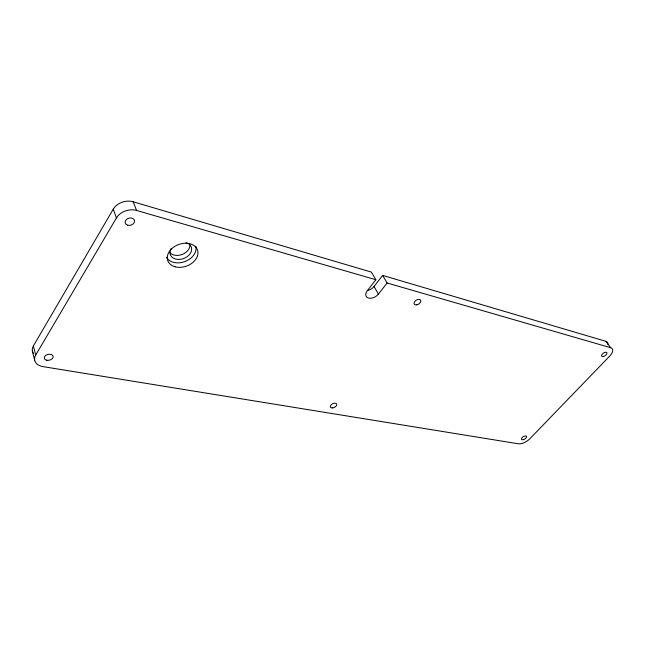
<?xml version="1.0" encoding="UTF-8"?>
<svg xmlns="http://www.w3.org/2000/svg" width="645" height="645" viewBox="0 0 645 645"><rect width="100%" height="100%" fill="white"/><g stroke="black" fill="none" stroke-linecap="round" stroke-linejoin="round"><path stroke-width="0.97" d="M33.371 345.97L113.238 209.173A14.956 11.457 -15.5 0 1 133.184 201.78L371.375 272.093L375.842 279.72L367.142 290.959A7.7 4.95 -30.1 0 0 368.489 298.055A7.7 4.95 -30.1 0 0 378.446 294.096L387.129 282.994L610.702 347.719A9.796 4.838 -34.7 0 1 609.823 355.967L529.787 438.826A9.135 4.378 -31.2 0 1 518.346 443.784L43.126 366.642A14.271 9.369 -12.6 0 1 35.693 355.089L33.371 345.97A14.166 9.385 -12.3 0 0 33.282 353.299M35.693 355.089L116.455 217.937A15.085 11.449 -15.8 0 1 136.563 210.447L375.842 279.72M367.553 290.476A7.651 4.966 -30.1 0 0 374.036 286.501L382.638 275.415L605.881 341.318L610.702 347.719M382.638 275.415L387.129 282.994M374.036 286.501L378.446 294.096M133.184 201.78L136.563 210.447M113.238 209.173L116.455 217.937M32.355 350.993L34.661 360.112M186.123 242.714A11.175 8.175 -19.8 0 1 190.315 253.453A11.175 8.175 -19.8 0 1 175.585 259.056A11.175 8.175 -19.8 0 1 171.264 248.357M189.969 245.068A11.126 8.175 -19.7 0 1 182.172 254.453A11.126 8.175 -19.7 0 1 169.925 252.703M195.814 246.293A15.73 11.505 -19.8 0 1 184.881 261.564A15.73 11.505 -19.8 0 1 166.442 257.226M605.881 341.318A9.739 4.87 -34.8 0 1 607.937 344.438M523.385 439.64A2.903 1.387 -31.2 0 0 526.538 436.367A2.903 1.387 -31.2 0 0 522.216 437.536A2.903 1.387 -31.2 0 0 523.385 439.64M416.855 304.803A3.717 2.29 -31.5 0 0 420.604 300.207A3.717 2.29 -31.5 0 0 414.824 301.4A3.717 2.29 -31.5 0 0 416.855 304.803M603.381 356.492A3.112 1.532 -34.7 0 0 606.913 352.831A3.112 1.532 -34.7 0 0 602.486 353.903A3.112 1.532 -34.7 0 0 603.381 356.492M46.908 360.265A4.531 2.975 -12.6 0 0 53.148 356.403A4.531 2.975 -12.6 0 0 46.061 355.185A4.531 2.975 -12.6 0 0 46.908 360.265M175.061 266.788A15.794 11.497 -19.9 0 0 197.991 252.743A15.794 11.497 -19.9 0 0 174.851 246.342A15.794 11.497 -19.9 0 0 175.061 266.788M332.401 407.914A3.467 2 -26.2 0 0 336.738 404.246A3.467 2 -26.2 0 0 331.498 404.52A3.467 2 -26.2 0 0 332.401 407.914M127.702 225.21A4.789 3.636 -15.8 0 0 134.539 220.937A4.789 3.636 -15.8 0 0 127.267 218.873A4.789 3.636 -15.8 0 0 127.702 225.21"/></g></svg>
